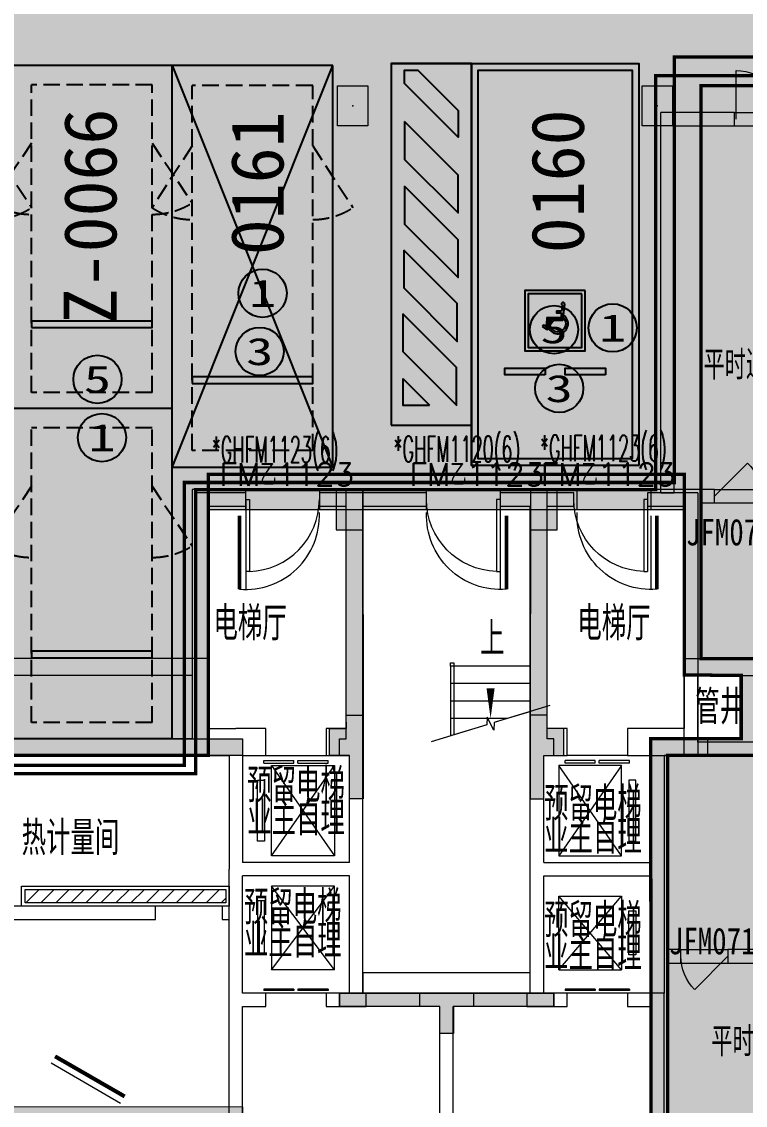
# Model space of a CAD drawing. Extents: x -264757 to 86229, y 4049843 to 4347093.
# Drawn here: x -42804 to -31994, y 4189133 to 4205315 of the extents above; entities that cross this region are included whole.
import ezdxf
from ezdxf.enums import TextEntityAlignment as Align

# ---------------------------------------------------------------- set-up
doc = ezdxf.new("R2010")
doc.units = 0
doc.header["$LTSCALE"] = 1000
doc.header["$MEASUREMENT"] = 0
doc.linetypes.add('AX-01DK-PB01$1$A-001-车位参照B1$0$A-001-车位参照B1$0$A-001-车位参照B1$0$A-H4-001-基本图形$0$A-001-车位B1$0$DASH', pattern=[0.35, 0.25, -0.1])
doc.linetypes.add('DASH', pattern=[0.35, 0.25, -0.1])
for name, color, linetype in [('AX-01DK-PB01$0$A-2-Text', 8, 'Continuous'), ('AX-01DK-PB01$0$AX-03CK-02-PB01$0$AX-03CK-02-PB01$0$PUB_HATCH', 8, 'Continuous'), ('AX-01DK-PB01$0$AX-03CK-02-PB01$0$AX-03CK-02-PB01$0$人防$0$人防$0$A-WIND-IDEN', 8, 'Continuous'), ('AX-01DK-PB01$0$AX-03CK-02-PB01$0$AX-03CK-02-PB01$0$人防$0$人防$0$DOOR_FIRE_TEXT', 8, 'Continuous'), ('不利因素3-紧邻房间出入口', 7, 'Continuous'), ('不利因素5-单面靠墙', 7, 'Continuous'), ('不利因素9-坡道上停车', 7, 'Continuous'), ('大车位', 7, 'Continuous'), ('子母车位', 7, 'Continuous')]:
    doc.layers.add(name, color=color, linetype=linetype)
for name, color, linetype, plot in [('AX-01DK-PB01$0$AX-001DK-01-PB01-02$0$A-3-WinF(Text)', 8, 'Continuous', False), ('AX-01DK-PB01$0$AX-03CK-02-PB01$0$AX-03CK-02-PB01$0$WINDOW_TEXT', 8, 'Continuous', False), ('WINDOW_TEXT', 8, 'Continuous', False)]:
    doc.layers.add(name, color=color, linetype=linetype, plot=plot)
doc.layers.add('无关图层', color=8, linetype='Continuous', lineweight=0)
doc.layers.add('车位归属楼栋范围线', color=7, linetype='Continuous', true_color=0x19e6c7)
doc.styles.add('-宋体', font='', dxfattribs={"width": 0.8})
doc.styles.add('AX-01DK-PB01$0$_TCH_DIM', font='SIMPLEX', dxfattribs={"bigfont": 'GBCBIG'})
doc.styles.add('AX-01DK-PB01$0$AX-001DK-01-PB01-02$0$_TCH_WINDOW', font='SIMPLEX', dxfattribs={"bigfont": 'GBCBIG'})
doc.styles.add('AX-01DK-PB01$0$AX-03CK-02-PB01$0$AX-03CK-02-PB01$0$_TCH_DIM', font='SIMPLEX', dxfattribs={"bigfont": 'GBCBIG'})
doc.styles.add('AX-01DK-PB01$0$AX-03CK-02-PB01$0$AX-03CK-02-PB01$0$_TCH_DIM_T3', font='SIMPLEX', dxfattribs={"width": 0.705882, "bigfont": 'GBCBIG'})
doc.styles.add('AX-01DK-PB01$0$AX-03CK-02-PB01$0$AX-03CK-02-PB01$0$人防$0$人防$0$_TCH_DIM', font='$ GAD E', dxfattribs={"width": 0.7, "bigfont": '$ GAD C'})
doc.styles.add('AX-01DK-PB01$0$Standard', font='gbenor.shx', dxfattribs={"bigfont": 'gbcbig.shx'})
doc.styles.add('AX-01DK-PB01$1$AX-001DK-01-PB01-02$0$Standard', font='gbenor.shx', dxfattribs={"bigfont": 'gbcbig.shx'})
doc.styles.add('AX-ACK-BIANH1$0$黑体', font='simhei.ttf')
doc.styles.add('AX-ACK-P01-WALL$0$黑体', font='simhei.ttf')
doc.styles.add('SX-ACK-PB01-WNC-ALL$0$黑体', font='simhei.ttf')
doc.styles.get('-宋体').set_extended_font_data('SimSun')

# ---------------------------------------------------------------- blocks, each defined once
blk = doc.blocks.new('A$C1449ca83')
at = {"layer": '无关图层'}
h = blk.add_hatch(color=256, dxfattribs=at)
h.dxf.hatch_style = 1
h.paths.add_polyline_path([(0, 0), (0, -6000), (-2500, -6000), (-2500, 0)])
blk = doc.blocks.new('无障碍车位')
at = {"layer": '大车位'}
for p, q in [((-3700, 6000), (-2500, 6000)), ((-2500, 6000), (-2500, 0))]:
    blk.add_line(p, q, dxfattribs=at)
for points in [[(-3700, 600), (-2500, 600), (-2500, 6000), (-3700, 6000)], [(0, 0), (-2500, 0), (-2500, 6000), (0, 6000)], [(-100, 100), (-2400, 100), (-2400, 5900), (-100, 5900)], [(-803, 2610), (-1703, 2610), (-1703, 1710), (-803, 1710)], [(-853, 2560), (-1653, 2560), (-1653, 1760), (-853, 1760)], [(-1400, 1350), (-2000, 1350), (-2000, 1450), (-1400, 1450)], [(-500, 1350), (-1100, 1350), (-1100, 1450), (-500, 1450)]]:
    blk.add_lwpolyline(points, close=True, dxfattribs=at)
for points in [[(-3500, 5700), (-3500, 5900), (-3300, 5900), (-2700, 5300), (-2700, 4900), (-3500, 5700)], [(-3300, 5900), (-2700, 5300), (-2700, 4900)], [(-3500, 5700), (-2700, 4900)], [(-3500, 5134), (-3500, 4569), (-2700, 3769), (-2700, 4334), (-3500, 5134)], [(-3500, 4169), (-3500, 3603), (-2700, 2803), (-2700, 3369), (-3500, 4169)], [(-3513, 3216), (-3513, 2650), (-2713, 1850), (-2713, 2416), (-3513, 3216)], [(-1110, 2409), (-1142, 2165), (-1276, 2165), (-1376, 2028), (-1438, 2073)], [(-1158, 2276), (-1168, 2195), (-1292, 2195), (-1382, 2070), (-1421, 2097)], [(-1154, 2304), (-1229, 2304), (-1229, 2276), (-1158, 2276)], [(-1143, 2389), (-1154, 2304)], [(-3526, 2263), (-3526, 1698), (-2726, 898), (-2726, 1463), (-3526, 2263)], [(-1421, 2097), (-1438, 2073)], [(-3526, 1298), (-3526, 898), (-3126, 898)], [(-3526, 1298), (-3126, 898)]]:
    blk.add_lwpolyline(points, dxfattribs=at)
for centre, radius, start, end in [((-1133, 2409), 22.7, 345.2215, 243.3272), ((-1210, 2116), 152, 201.3756, 58.9548), ((-1210, 2116), 122, 191.8042, 52.6275)]:
    blk.add_arc(centre, radius, start, end, dxfattribs=at)
blk.add_blockref('A$C1449ca83', (0, 6000), dxfattribs=at)
blk = doc.blocks.new('A$C741380cb')
at = {"layer": '子母车位', "true_color": 0x0617f9}
h = blk.add_hatch(color=5, dxfattribs=at)
h.dxf.hatch_style = 1
h.paths.add_polyline_path([(2400, 0), (2400, -10400), (0, -10400), (0, 0)])
blk = doc.blocks.new('子母车位1')
at = {"layer": '子母车位', "color": 8, "linetype": 'AX-01DK-PB01$1$A-001-车位参照B1$0$A-001-车位参照B1$0$A-001-车位参照B1$0$A-H4-001-基本图形$0$A-001-车位B1$0$DASH'}
for p, q in [((330318, -478521), (332118, -478521)), ((330318, -478521), (330318, -483071, 0)), ((332118, -478521), (332118, -483071, 0)), ((330318, -483071, 0), (332118, -483071, 0)), ((330318, -483621, 0), (332118, -483621, 0)), ((330318, -483621, 0), (330318, -488371)), ((332118, -483621, 0), (332118, -488371)), ((330318, -488371), (332118, -488371))]:
    blk.add_line(p, q, dxfattribs=at)
at = {"layer": '子母车位', "color": 83}
for p, q in [((330018, -483371, 0), (330018, -488671)), ((330018, -483371, 0), (332418, -483371, 0)), ((332418, -483371, 0), (332418, -488671)), ((330018, -488671), (332418, -488671))]:
    blk.add_line(p, q, dxfattribs=at)
blk.add_lwpolyline([(332418, -478271), (330018, -478271), (330018, -483371), (332418, -483371)], close=True, dxfattribs=at)
at = {"layer": '子母车位'}
blk.add_lwpolyline([(332118, -479521), (330318, -479521), (330318, -479621), (332118, -479621)], close=True, dxfattribs=at)
at = {"layer": '子母车位', "linetype": 'AX-01DK-PB01$1$A-001-车位参照B1$0$A-001-车位参照B1$0$A-001-车位参照B1$0$A-H4-001-基本图形$0$A-001-车位B1$0$DASH'}
for points in [[(330318, -482171), (329718, -481249)], [(332118, -482171), (332718, -481249)]]:
    blk.add_lwpolyline(points, dxfattribs=at)
at = {"layer": '子母车位', "elevation": 0}
blk.add_lwpolyline([(332118, -484621), (330318, -484621), (330318, -484721), (332118, -484721)], close=True, dxfattribs=at)
at = {"layer": '子母车位', "linetype": 'AX-01DK-PB01$1$A-001-车位参照B1$0$A-001-车位参照B1$0$A-001-车位参照B1$0$A-H4-001-基本图形$0$A-001-车位B1$0$DASH', "elevation": 0}
for points in [[(330318, -487471), (329718, -486549)], [(332118, -487471), (332718, -486549)]]:
    blk.add_lwpolyline(points, dxfattribs=at)
at = {"layer": '子母车位', "linetype": 'AX-01DK-PB01$1$A-001-车位参照B1$0$A-001-车位参照B1$0$A-001-车位参照B1$0$A-H4-001-基本图形$0$A-001-车位B1$0$DASH'}
for centre, start, end in [((330318, -482171, 0), 89.9997, 123.0554), ((332118, -482171, 0), 56.9439, 89.9997), ((330318, -487471), 89.9997, 123.0554), ((332118, -487471), 56.9439, 89.9997)]:
    blk.add_arc(centre, 1100, start, end, dxfattribs=at)
at = {"layer": '子母车位', "rotation": 179.9996583709065}
blk.add_blockref('A$C741380cb', (332418, -488671), dxfattribs=at)
blk = doc.blocks.new('子母车位2')
at = {"layer": '子母车位', "xscale": 1.000000693082614, "yscale": 0.9664691433954647, "rotation": 180.0003416290934}
blk.add_blockref('子母车位1', (332421, -475033, 0), dxfattribs=at)
blk = doc.blocks.new('大车位1')
at = {"layer": '大车位', "true_color": 0xe806f9}
h = blk.add_hatch(color=6, dxfattribs=at)
h.dxf.hatch_style = 1
h.paths.add_polyline_path([(2400, 6000), (2400, 0), (0, 0), (0, 6000)])
at = {"layer": '大车位', "color": 83}
for p, q in [((0, 0), (0, 6000, 0)), ((2400, 6000, 0), (0, 6000, 0)), ((2400, 0), (2400, 6000, 0)), ((2400, 0), (0, 0))]:
    blk.add_line(p, q, dxfattribs=at)
at = {"layer": '大车位', "color": 8, "linetype": 'AX-01DK-PB01$1$A-001-车位参照B1$0$A-001-车位参照B1$0$A-001-车位参照B1$0$A-H4-001-基本图形$0$A-001-车位B1$0$DASH'}
for p, q in [((2100, 5700, 0), (300, 5700, 0)), ((300, 250), (300, 5700, 0)), ((2100, 250), (2100, 5700, 0)), ((2100, 250), (300, 250))]:
    blk.add_line(p, q, dxfattribs=at)
at = {"layer": '大车位', "color": 83, "elevation": 0}
blk.add_lwpolyline([(0, 6000), (2400, 0)], dxfattribs=at)
at = {"layer": '大车位', "color": 83}
blk.add_lwpolyline([(0, 0), (2400, 6000)], dxfattribs=at)
at = {"layer": '大车位', "linetype": 'AX-01DK-PB01$1$A-001-车位参照B1$0$A-001-车位参照B1$0$A-001-车位参照B1$0$A-H4-001-基本图形$0$A-001-车位B1$0$DASH'}
for points in [[(300, 4800), (-300, 3878)], [(2100, 4800), (2700, 3878)]]:
    blk.add_lwpolyline(points, dxfattribs=at)
at = {"layer": '大车位'}
blk.add_lwpolyline([(300, 1250), (2100, 1250), (2100, 1350), (300, 1350)], close=True, dxfattribs=at)
at = {"layer": '大车位', "linetype": 'AX-01DK-PB01$1$A-001-车位参照B1$0$A-001-车位参照B1$0$A-001-车位参照B1$0$A-H4-001-基本图形$0$A-001-车位B1$0$DASH'}
for centre, start, end in [((300, 4800, 0), 236.9443, 270), ((2100, 4800, 0), 270, 303.0557)]:
    blk.add_arc(centre, 1100, start, end, dxfattribs=at)
blk = doc.blocks.new('SX-ACK-PB01-WNC-ALL$0$20200722.21182536')
at = {"layer": '不利因素3-紧邻房间出入口', "true_color": 0xe4d218}
h = blk.add_hatch(color=52, dxfattribs=at)
h.dxf.hatch_style = 1
edge = h.paths.add_edge_path()
edge.add_arc((360, 360), 360, 0, 360)
at = {"layer": '不利因素3-紧邻房间出入口'}
blk.add_circle((360, 360), 360, dxfattribs=at)
at = {"layer": '不利因素3-紧邻房间出入口', "style": 'SX-ACK-PB01-WNC-ALL$0$黑体', "width": 1.390625}
blk.add_text('3', height=407, dxfattribs=at).set_placement((156, 156), (564, 156), align=Align.FIT)
blk = doc.blocks.new('SX-ACK-PB01-WNC-ALL$0$20200722.21183209')
at = {"layer": '不利因素5-单面靠墙', "true_color": 0x6d711d}
h = blk.add_hatch(color=66, dxfattribs=at)
h.dxf.hatch_style = 1
edge = h.paths.add_edge_path()
edge.add_arc((360, 360), 360, 0, 360)
at = {"layer": '不利因素5-单面靠墙'}
blk.add_circle((360, 360), 360, dxfattribs=at)
at = {"layer": '不利因素5-单面靠墙', "style": 'SX-ACK-PB01-WNC-ALL$0$黑体', "width": 1.390625}
blk.add_text('5', height=407, dxfattribs=at).set_placement((156, 156), (564, 156), align=Align.FIT)
blk = doc.blocks.new('AX-01DK-PB01-RFTC')
at = {"layer": '无关图层'}
h = blk.add_hatch(color=251, dxfattribs=at)
h.dxf.hatch_style = 1
h.paths.add_polyline_path([(19773, -61220), (19773, -62171), (18423, -62170), (18423, -70471), (12324, -70471), (12323, -62170), (7773, -62170), (7777, -120370), (8177, -120370), (8177, -120315), (14323, -119683), (14322, -126122), (25972, -126122), (25972, -124922), (26822, -124926), (26822, -122452), (33923, -122452), (33923, -124922), (34773, -124922), (34773, -126122), (41373, -126125), (41373, -124372), (41823, -124372), (41823, -122152), (41447, -122152), (41447, -120270), (48923, -120270), (48923, -123125), (49323, -123125), (49323, -124675), (51824, -124674), (51824, -124055), (54717, -124055), (54717, -125871), (56816, -125871), (56816, -116250), (55967, -116250), (55967, -111420), (63072, -111420), (63072, -103570), (62080, -103570), (62073, -94584), (64569, -94584), (64573, -65385), (66999, -65385), (67002, -52470), (67402, -52470), (67397, -31965), (65807, -31965), (65807, -26418), (68456, -26418), (68457, -17070), (67422, -17070), (67422, -13843), (60301, -13843), (60302, -3770), (55750, -3770), (55750, -12070), (49652, -12070), (49649, -9275), (45355, -9275), (45349, -3821), (40751, -3820), (40750, -12070), (34663, -12070), (34649, -3820), (25757, -3820), (25757, -12071), (19650, -12071), (19650, -3820), (10752, -3820), (10751, -12072), (4662, -12071), (4661, -3769), (4150, -3770), (100, -3769), (100, -23171), (-701, -23171), (-701, -29550), (100, -29550), (11250, -29550), (11250, -32020), (12100, -32020), (12100, -32970), (10750, -32970), (10754, -41272), (4647, -41271), (4650, -32970), (1953, -32970), (1953, -34670), (100, -34670), (100, -57801), (9743, -57801), (9743, -57272), (13567, -57272), (13567, -56751), (15417, -56751), (15416, -58750), (18923, -58750), (18923, -61220)])
h.paths.add_polyline_path([(41812, -58753), (48919, -58753), (48919, -61220), (49773, -61220), (49773, -62170), (48419, -62173), (48426, -70475), (42319, -70475), (42324, -67872), (39323, -67876), (39323, -62423), (41812, -62423)], flags=16)
h.paths.add_polyline_path([(33923, -58751), (33923, -61220), (34773, -61220), (34773, -62170), (33423, -62171), (33430, -70475), (27323, -70475), (27323, -62171), (26373, -62170), (26373, -60670), (26815, -60670), (26823, -58751), (31623, -58751), (31623, -58751)], flags=16)
h.paths.add_polyline_path([(40754, -41272), (34647, -41271), (34650, -32970), (33700, -32970), (33700, -31470), (34142, -31470), (34150, -29551), (38951, -29551), (38950, -29550), (41250, -29550), (41250, -32020), (42100, -32020), (42100, -32970), (40750, -32970)], flags=16)
h.paths.add_polyline_path([(49647, -41270), (49655, -38470), (45349, -38475), (45349, -33220), (49142, -33220), (49142, -29550), (56249, -29550), (56250, -32020), (57100, -32020), (57100, -32970), (55749, -32970), (55754, -41271)], flags=16)
h.paths.add_polyline_path([(25764, -41272), (19657, -41271), (19657, -32970), (19150, -32970), (19150, -29550), (26257, -29550), (26250, -32020), (27100, -32020), (27100, -32970), (25757, -32970)], flags=16)
h.paths.add_polyline_path([(41812, -87950), (48919, -87950), (48919, -90420), (49773, -90420), (49773, -91370), (48419, -91370), (48428, -99684), (41519, -99659), (41519, -97070), (39326, -97074), (39319, -91620), (41822, -91620)], flags=16)
h.paths.add_polyline_path([(33925, -87950), (33923, -90420), (34773, -90420), (34773, -91370), (33425, -91370), (33428, -99683), (26519, -99658), (26523, -95371), (27330, -95371), (27324, -91371), (26373, -91370), (26373, -89870), (26823, -89870), (26823, -87951), (31623, -87951), (31623, -87951)], flags=16)
h.paths.add_polyline_path([(18923, -87950), (18922, -90419), (19772, -90419), (19772, -91369), (18420, -91369), (18427, -99677), (11523, -99666), (11523, -95370), (12323, -95370), (12323, -91370), (10974, -91370), (10974, -90420), (11823, -90420), (11823, -87950)], flags=16)
h.paths.add_polyline_path([(62209, -60116), (64273, -60116), (64273, -55267), (62209, -55267)], flags=16)
h.paths.add_polyline_path([(59799, -89432), (61752, -89432), (61752, -84521), (59799, -84521)], flags=16)
blk.add_lwpolyline([(49142, -29550), (56249, -29550), (56250, -32020), (57100, -32020), (57100, -32970), (55749, -32970), (55754, -41271), (49647, -41270), (49655, -38470), (45349, -38475), (45349, -33220), (49142, -33220)], close=True, dxfattribs=at)
blk = doc.blocks.new('SX-CK-PB001-WNC$1$20211103.13313578')
at = {"layer": '无关图层'}
h = blk.add_hatch(color=256, dxfattribs=at)
h.dxf.hatch_style = 1
h.paths.add_polyline_path([(0, 600), (450, 600), (450, 0), (0, 0)])
blk.add_lwpolyline([(0, 600), (450, 600), (450, 0), (0, 0)], close=True, dxfattribs=at)
blk.add_point((225, 300), dxfattribs=at)
blk = doc.blocks.new('fasdfasdfasdfasdfasdf')
at = {"layer": '不利因素9-坡道上停车', "true_color": 0xe0aa15}
h = blk.add_hatch(color=42, dxfattribs=at)
h.dxf.hatch_style = 1
edge = h.paths.add_edge_path()
edge.add_arc((-119587, 4058555), 720, 0, 360)
at = {"layer": '不利因素9-坡道上停车'}
blk.add_circle((-119587, 4058555), 720, dxfattribs=at)
at = {"layer": '不利因素9-坡道上停车', "style": 'AX-ACK-P01-WALL$0$黑体', "width": 1.390625}
blk.add_text('1', height=815, dxfattribs=at).set_placement((-119994, 4058148), (-119180, 4058148), align=Align.FIT)
blk = doc.blocks.new('AX-01DK-PB01$0$AX-001DK-01-PP01$0$AX-001DK-01-PP01$0$$DORLIB2D$00000127')
at = {"layer": '无关图层'}
for points in [[(-0.533, 0.795), (-0.533, 0.69)], [(-0.033, 0.795), (-0.533, 0.795)], [(-0.033, 0.795), (-0.033, 0.69)], [(0.533, 0.795), (0.033, 0.795)], [(0.033, 0.795), (0.033, 0.69)], [(0.533, 0.795), (0.533, 0.69)], [(-0.033, 0.69), (-0.533, 0.69)], [(0.533, 0.69), (0.033, 0.69)], [(0.5, 0.5), (-0.5, 0.5)]]:
    blk.add_lwpolyline(points, dxfattribs=at)
blk = doc.blocks.new('AX-01DK-PB01$0$$DorLib2D$00000001')
at = {"layer": '无关图层'}
for p, q in [((0.45, 0.975), (0.5, 0.975)), ((0.45, 0), (0.45, 0.975)), ((0.5, 0), (0.5, 0.975)), ((0.5, 0), (0.45, 0))]:
    blk.add_line(p, q, dxfattribs=at)
at = {"layer": '无关图层', "lineweight": 13}
blk.add_arc((0.475, 0), 0.975, 91.4693, 180, dxfattribs=at)
blk = doc.blocks.new('AX-01DK-PB01$0$AX-03CK-02-PB01$0$AX-03CK-02-PB01$0$人防$0$人防$0$$DorLib2D$00000004')
at = {"layer": '无关图层'}
for p, q in [((-0.485, 0), (-0.485, 0.485)), ((0.485, 0), (0.485, 0.485))]:
    blk.add_line(p, q, dxfattribs=at)
at = {"layer": '无关图层', "lineweight": 13}
for centre, start, end in [((-0.485, 0), 0, 90), ((0.485, 0), 90, 180)]:
    blk.add_arc(centre, 0.485, start, end, dxfattribs=at)
blk = doc.blocks.new('AX-01DK-PB01$0$AX-03CK-02-PB01$0$AX-03CK-02-PB01$0$人防$0$人防$0$$DorLib2D$00000191')
at = {"layer": '无关图层'}
blk.add_line((-0.5, 0.15), (0.366, 0.65), dxfattribs=at)
at = {"layer": '无关图层', "const_width": 0.05}
blk.add_lwpolyline([(-0.55, 0.237), (0.316, 0.737)], dxfattribs=at)
blk = doc.blocks.new('AX-01DK-PB01$0$AX-03CK-02-PB01$0$AX-03CK-02-PB01$0$$U_DORLIB2D$00000009')
at = {"layer": '无关图层'}
blk.add_line((0.5, 0.219), (0.5, 1.213), dxfattribs=at)
at = {"layer": '无关图层', "const_width": 0.05}
blk.add_lwpolyline([(0.583, 0.219), (0.583, 1.219)], dxfattribs=at)
at = {"layer": '无关图层'}
blk.add_arc((0.5, 0.219), 1.001, 85.224, 182.3859, dxfattribs=at)
blk = doc.blocks.new('$DorLib2D$00000114')
at = {"layer": '无关图层'}
blk.add_line((0.5, 0), (-0.207, 0.707), dxfattribs=at)
blk.add_arc((0.5, 0), 1, 135, 180, dxfattribs=at)

msp = doc.modelspace()

# ---------------------------------------------------------------- hatches: boundary and pattern name
at = {"layer": 'AX-01DK-PB01$0$AX-03CK-02-PB01$0$AX-03CK-02-PB01$0$PUB_HATCH'}
for points in [[(-40007.5, 4198028), (-40257.5, 4198328), (-40257.5, 4194608), (-40007.5, 4194358)], [(-40007.5, 4198028), (-39457.8, 4198028), (-39457.8, 4198328), (-40257.5, 4198328)], [(-38357.8, 4198028), (-36755.4, 4198028), (-36755.4, 4198328), (-38357.8, 4198328)], [(-35655.4, 4198028), (-34506.8, 4198028), (-34506.8, 4198328), (-35655.4, 4198328)], [(-32656.4, 4198328), (-33406.8, 4198328), (-33406.8, 4198028), (-32906.4, 4198028)], [(-32656.4, 4198328), (-32906.4, 4198028), (-32906.4, 4195558), (-32656.4, 4195808)], [(-32656.4, 4195808), (-32906.4, 4195558), (-32056.4, 4195558), (-31806.4, 4195808)], [(-31806.4, 4195808), (-32056.4, 4195558), (-32056.4, 4194608), (-31931.4, 4194524.7), (-31806.4, 4194608.1)], [(-44107.8, 4194608), (-44107.8, 4194358), (-40007.5, 4194358), (-40257.5, 4194608)], [(-33156.4, 4194358), (-33406.4, 4194608), (-33406.4, 4186558.3), (-33156.4, 4186308.4)], [(-33406.4, 4194608), (-33156.4, 4194358), (-32781.4, 4194358), (-32781.4, 4194358), (-32781.4, 4194608)], [(-32781.4, 4194358), (-32781.4, 4194358), (-31931.4, 4194358.1), (-31931.4, 4194524.7), (-32056.4, 4194608), (-32781.4, 4194608)]]:
    msp.add_hatch(color=256, dxfattribs=at).paths.add_polyline_path(points)
at = {"layer": '无关图层'}
for points in [[(-37706.4, 4198327.8), (-38105.4, 4198327.8), (-38105.4, 4197727.8), (-37706.4, 4197727.8)], [(-34806.8, 4198327.2), (-35205.7, 4198327.2), (-35205.7, 4197727.2), (-34806.8, 4197727.2)], [(-38204.4, 4194758.3), (-37954.4, 4194758.3), (-37955.3, 4194958.3), (-37704.4, 4194958.3), (-37704.4, 4193708), (-37905.1, 4193708), (-37905.1, 4194357.8), (-38204.4, 4194358.3)], [(-34706.1, 4194758.3), (-34956.1, 4194758.3), (-34955.2, 4194958.3), (-35206.1, 4194958.3), (-35206.1, 4193708), (-35005.3, 4193708), (-35005.3, 4194357.8), (-34706.1, 4194358.3)], [(-40356.6, 4194608), (-39506.6, 4194608), (-39506.6, 4194358.8), (-40356.6, 4194358.8)], [(-32556.2, 4194608), (-33406.2, 4194608), (-33406.2, 4194358.8), (-32556.2, 4194358.8)], [(-37655.9, 4190807.4), (-38056, 4190808), (-38056, 4190606.9), (-37655.9, 4190606.4)], [(-36055.7, 4190808), (-36055.7, 4190608), (-36355.8, 4190608), (-36356, 4190208), (-36557.1, 4190208), (-36556.4, 4190608), (-36856.8, 4190608), (-36856.8, 4190808)], [(-34856, 4190807.4), (-35256.2, 4190808), (-35256.2, 4190606.9), (-34856, 4190606.4)]]:
    msp.add_hatch(color=256, dxfattribs=at).paths.add_polyline_path(points)
h = msp.add_hatch(color=256, dxfattribs=at)
h.dxf.hatch_style = 1
h.paths.add_polyline_path([(-38055.5, 4194357.8), (-38055.5, 4194607.8), (-37956.4, 4194607.8), (-37956.4, 4198327.8), (-37706.4, 4198327.8), (-37705.5, 4194607.8), (-37705.5, 4193707.8), (-37905.5, 4193707.8), (-37905.5, 4194357.8)])
h = msp.add_hatch(color=256, dxfattribs=at)
h.dxf.hatch_style = 1
h.paths.add_polyline_path([(-34856.6, 4194357.8), (-34856.6, 4194607.8), (-34955.7, 4194607.8), (-34955.7, 4198327.8), (-35205.7, 4198327.8), (-35206.6, 4194607.8), (-35206.6, 4193707.8), (-35006.6, 4193707.8), (-35006.6, 4194357.8)])
h = msp.add_hatch(dxfattribs=at)
h.set_pattern_fill('ANSI31', color=256, scale=100, angle=360)
h.set_pattern_definition([(45, (4760.8, 117499.19), (-112.2532015, 112.2532015), [])])
h.paths.add_polyline_path([(-42754.3, 4192357.9), (-39756.7, 4192357.2), (-39756.7, 4192157.3), (-42754.3, 4192158)])
h = msp.add_hatch(color=256, dxfattribs=at)
h.dxf.hatch_style = 1
h.paths.add_polyline_path([(-38056, 4190808), (-34856, 4190808), (-34856, 4190608), (-36356, 4190608), (-36356, 4190208), (-36556, 4190208), (-36556, 4190608), (-38056, 4190608)])

# ---------------------------------------------------------------- linework, layer by layer
for p, q in [((-32156.1, 4203958), (-33256.5, 4203958)), ((-33256.5, 4198277.6), (-33256.5, 4203958)), ((-32156.1, 4203758), (-32156.1, 4203958)), ((-32156.1, 4203958), (-30656.1, 4203958)), ((-33056.5, 4203758), (-32156.1, 4203758)), ((-33056.5, 4198277.6), (-33056.5, 4203758)), ((-32156.1, 4203758), (-30656.1, 4203758)), ((-40257.5, 4198328), (-40257.5, 4194608)), ((-39457.8, 4198328), (-40257.5, 4198328)), ((-39457.8, 4198028), (-39457.8, 4198328)), ((-36755.4, 4198328), (-38357.8, 4198328)), ((-38357.8, 4198328), (-38357.8, 4198028)), ((-36755.4, 4198328), (-35655.4, 4198328)), ((-36755.4, 4198028), (-36755.4, 4198328)), ((-34506.8, 4198328), (-35655.4, 4198328)), ((-35655.4, 4198328), (-35655.4, 4198028)), ((-34506.8, 4198028), (-34506.8, 4198328)), ((-32656.4, 4198328), (-33406.8, 4198328)), ((-33406.8, 4198328), (-33406.8, 4198028)), ((-32656.4, 4198328), (-32656.4, 4195808)), ((-32456.1, 4198328), (-32656.4, 4198328)), ((-32656.4, 4198328), (-32656.4, 4198128)), ((-32456.1, 4198128), (-32456.1, 4198328)), ((-32456.1, 4198328, 0), (-31756.1, 4198328, 0)), ((-40206.8, 4198278), (-40206.8, 4194358)), ((-39457.8, 4198278), (-40206.8, 4198278)), ((-39457.8, 4198078), (-39457.8, 4198278)), ((-37806.8, 4198278), (-38357.8, 4198278)), ((-38357.8, 4198278), (-38357.8, 4198078)), ((-36757.5, 4198278), (-37806.8, 4198278)), ((-36757.5, 4198078), (-36757.5, 4198278)), ((-35106.8, 4198278), (-35657.5, 4198278)), ((-35657.5, 4198278), (-35657.5, 4198078)), ((-34557, 4198278), (-35106.8, 4198278)), ((-34557, 4198078), (-34557, 4198278)), ((-32706.4, 4198278), (-33457, 4198278)), ((-33457, 4198278), (-33457, 4198078)), ((-33256.5, 4198277.6), (-33056.5, 4198277.6)), ((-32706.4, 4198278), (-32706.4, 4194358)), ((-40007.5, 4198028), (-40007.5, 4194358)), ((-40007.5, 4198028), (-39457.8, 4198028)), ((-40006.8, 4198078), (-40006.8, 4194758)), ((-40006.8, 4198078), (-39457.8, 4198078)), ((-39457.8, 4198028), (-38357.8, 4198028)), ((-38357.8, 4198078), (-37956.8, 4198078)), ((-38357.8, 4198028), (-36755.4, 4198028)), ((-37956.8, 4194758), (-37956.8, 4198078)), ((-37706.8, 4198078), (-36757.5, 4198078)), ((-37706.8, 4194458), (-37706.8, 4198078)), ((-35657.5, 4198078), (-35206.8, 4198078)), ((-35655.4, 4198028), (-34506.8, 4198028)), ((-35206.8, 4194458), (-35206.8, 4198078)), ((-34956.8, 4198078), (-34557, 4198078)), ((-34956.8, 4194758), (-34956.8, 4198078)), ((-34506.8, 4198028), (-33406.8, 4198028)), ((-33457, 4198078), (-32906.4, 4198078)), ((-33406.8, 4198028), (-32906.4, 4198028)), ((-32906.4, 4198078), (-32906.4, 4194758)), ((-32906.4, 4198028), (-32906.4, 4195558)), ((-32656.4, 4198128), (-32456.1, 4198128)), ((-32456.1, 4198128, 0), (-31756.1, 4198128, 0)), ((-32656.4, 4195808), (-31806.4, 4195808)), ((-36399.9, 4195689.8), (-36399.9, 4194650.1)), ((-36399.9, 4195689.8), (-36399.9, 4194650.1)), ((-35199.9, 4195689.8), (-36399.9, 4195689.8)), ((-35199.9, 4195429.8), (-36399.9, 4195429.8)), ((-32906.4, 4195558), (-32056.4, 4195558)), ((-32056.4, 4195558), (-32056.4, 4194608)), ((-35199.9, 4195169.8), (-36399.9, 4195169.8)), ((-35199.9, 4195014.1), (-35715.7, 4194857.6)), ((-35543.6, 4194909.8), (-36399.9, 4194909.8)), ((-35868.5, 4194811.3), (-36399.9, 4194650.1)), ((-44107.8, 4194608), (-40257.5, 4194608)), ((-40006.8, 4194758), (-39606.8, 4194758)), ((-39156.8, 4194758), (-39606.8, 4194758)), ((-39156.8, 4194358), (-39156.8, 4194758)), ((-37956.8, 4194758), (-38256.8, 4194758)), ((-38256.8, 4194758), (-38256.8, 4194358)), ((-34656.8, 4194758), (-34956.8, 4194758)), ((-34656.8, 4194358), (-34656.8, 4194758)), ((-33306.4, 4194758), (-33756.8, 4194758)), ((-33756.8, 4194758), (-33756.8, 4194358)), ((-33406.4, 4194608), (-33406.4, 4186558.3)), ((-33406.4, 4194608), (-32781.4, 4194608)), ((-32906.4, 4194758), (-33306.4, 4194758)), ((-32781.4, 4194608), (-32056.4, 4194608)), ((-37706.8, 4192658), (-37706.8, 4194458)), ((-35206.8, 4192658), (-35206.8, 4194458)), ((-44107.8, 4194358), (-40007.5, 4194358)), ((-40206.8, 4194358), (-39706.8, 4194358)), ((-39706.8, 4194358), (-39706.8, 4192658)), ((-39506.8, 4194358), (-39506.8, 4192758)), ((-39506.8, 4194358), (-39156.8, 4194358)), ((-38256.8, 4194358), (-37906.8, 4194358)), ((-37906.8, 4192758), (-37906.8, 4194358)), ((-35006.8, 4192758), (-35006.8, 4194358)), ((-35006.8, 4194358), (-34656.8, 4194358)), ((-33756.8, 4194358), (-33406.4, 4194358)), ((-33406.4, 4194358), (-33406.4, 4192758)), ((-33206.4, 4194358), (-33206.4, 4192658)), ((-32706.4, 4194358), (-33206.4, 4194358)), ((-33156.4, 4194358), (-33156.4, 4186308.4)), ((-33156.4, 4194358), (-32781.4, 4194358)), ((-32781.4, 4194358), (-31931.4, 4194358.1)), ((-39706.8, 4190708), (-39706.8, 4192658)), ((-37906.8, 4192758), (-39506.8, 4192758)), ((-37706.8, 4190808), (-37706.8, 4192658)), ((-35206.8, 4190808), (-35206.8, 4192658)), ((-35006.8, 4192758), (-33406.4, 4192758)), ((-33206.4, 4192658), (-33206.4, 4190808)), ((-37906.8, 4192558), (-39506.8, 4192558)), ((-39506.8, 4190808), (-39506.8, 4192558)), ((-37906.8, 4190808), (-37906.8, 4192558)), ((-35006.8, 4192558), (-33406.4, 4192558)), ((-35006.8, 4190808), (-35006.8, 4192558)), ((-33406.4, 4192558), (-33406.4, 4190808)), ((-38131.8, 4192408), (-39071.8, 4192408)), ((-39071.8, 4192408), (-39071.8, 4191158)), ((-39071.8, 4191158), (-38131.8, 4192408)), ((-38131.8, 4191158), (-39071.8, 4192408)), ((-38131.8, 4191158), (-38131.8, 4192408)), ((-39176.8, 4192188), (-39281.8, 4192188)), ((-39281.8, 4192188), (-39281.8, 4191378)), ((-39176.8, 4191378), (-39176.8, 4192188)), ((-34781.8, 4191158), (-34781.8, 4192258)), ((-34781.8, 4192258), (-33841.8, 4192258)), ((-33841.8, 4191158), (-34781.8, 4192258)), ((-34781.8, 4191158), (-33841.8, 4192258)), ((-33841.8, 4192258), (-33841.8, 4191158)), ((-40806.8, 4192108), (-43856.6, 4192108)), ((-40806.8, 4191908), (-40806.8, 4192108)), ((-39706.4, 4192108), (-39806.8, 4192108)), ((-39806.8, 4192108), (-39806.8, 4191908)), ((-39706.4, 4191908), (-39706.4, 4192108)), ((-33736.8, 4191378), (-33736.8, 4192038)), ((-33736.8, 4192038), (-33631.8, 4192038)), ((-33631.8, 4192038), (-33631.8, 4191378)), ((-44056.6, 4191908), (-40806.8, 4191908)), ((-39806.8, 4191908), (-39706.4, 4191908)), ((-39176.8, 4191378), (-39281.8, 4191378)), ((-33631.8, 4191378), (-33736.8, 4191378)), ((-32956.3, 4191457.9), (-33156.6, 4191457.9)), ((-33156.6, 4191457.9), (-33156.6, 4191257.9)), ((-32956.3, 4191257.9), (-32956.3, 4191457.9)), ((-32956.3, 4191457.9, 0), (-32256.3, 4191457.9, 0)), ((-30155.7, 4191457.9), (-32256.3, 4191457.9)), ((-32256.3, 4191457.9), (-32256.3, 4191257.9)), ((-33156.6, 4191257.9), (-32956.3, 4191257.9)), ((-32956.3, 4191257.9, 0), (-32256.3, 4191257.9, 0)), ((-32256.3, 4191257.9), (-30255.7, 4191257.9)), ((-39156.8, 4190808), (-39506.8, 4190808)), ((-39156.8, 4190608), (-39156.8, 4190808)), ((-37906.8, 4190808), (-38256.8, 4190808)), ((-38256.8, 4190808), (-38256.8, 4190608)), ((-36456.4, 4190808), (-37706.8, 4190808)), ((-35206.8, 4190808), (-36456.4, 4190808)), ((-34656.8, 4190808), (-35006.8, 4190808)), ((-34656.8, 4190608), (-34656.8, 4190808)), ((-33206.6, 4190808), (-33756.8, 4190808)), ((-33756.8, 4190808), (-33756.8, 4190608)), ((-33206.4, 4190808), (-33406.4, 4190808)), ((-33206.6, 4186308), (-33206.6, 4190808)), ((-39706.8, 4186308), (-39706.8, 4190708)), ((-39506.8, 4186708), (-39506.8, 4190608)), ((-39506.8, 4190608), (-39156.8, 4190608)), ((-38256.8, 4190608), (-37806.8, 4190608)), ((-36556.4, 4190608), (-37806.8, 4190608)), ((-36556.4, 4186708), (-36556.4, 4190608)), ((-35106.8, 4190608), (-36356.4, 4190608)), ((-36356.4, 4186708), (-36356.4, 4190608)), ((-35106.8, 4190608), (-34656.8, 4190608)), ((-33756.8, 4190608), (-33406.6, 4190608)), ((-33406.6, 4186708), (-33406.6, 4190608))]:
    msp.add_line(p, q, dxfattribs=at)
for points in [[(-37706.4, 4198327.8), (-38105.4, 4198327.8), (-38105.4, 4197727.8), (-37706.4, 4197727.8)], [(-38055.5, 4194357.8), (-38055.5, 4194607.8), (-37956.4, 4194607.8), (-37956.4, 4198327.8), (-37706.4, 4198327.8), (-37705.5, 4194607.8), (-37705.5, 4193707.8), (-37905.5, 4193707.8), (-37905.5, 4194357.8)], [(-34856.6, 4194357.8), (-34856.6, 4194607.8), (-34955.7, 4194607.8), (-34955.7, 4198327.8), (-35205.7, 4198327.8), (-35206.6, 4194607.8), (-35206.6, 4193707.8), (-35006.6, 4193707.8), (-35006.6, 4194357.8)], [(-34806.8, 4198327.2), (-35205.7, 4198327.2), (-35205.7, 4197727.2), (-34806.8, 4197727.2)], [(-47907.1, 4194357.9), (-47907.1, 4195808), (-40007.5, 4195808), (-40007.5, 4194357.9)], [(-47657.1, 4194607.9), (-47657.1, 4195558), (-40257.5, 4195558), (-40257.5, 4194607.9)], [(-32706.4, 4194553.4), (-32706.4, 4195553.4), (-29106.8, 4195553.4), (-29106.8, 4194553.4)], [(-38204.4, 4194758.3), (-37954.4, 4194758.3), (-37955.3, 4194958.3), (-37704.4, 4194958.3), (-37704.4, 4193708), (-37905.1, 4193708), (-37905.1, 4194357.8), (-38204.4, 4194358.3)], [(-34706.1, 4194758.3), (-34956.1, 4194758.3), (-34955.2, 4194958.3), (-35206.1, 4194958.3), (-35206.1, 4193708), (-35005.3, 4193708), (-35005.3, 4194357.8), (-34706.1, 4194358.3)], [(-40356.6, 4194608), (-39506.6, 4194608), (-39506.6, 4194358.8), (-40356.6, 4194358.8)], [(-32556.2, 4194608), (-33406.2, 4194608), (-33406.2, 4194358.8), (-32556.2, 4194358.8)], [(-39071.8, 4194208), (-38131.8, 4194208), (-38131.8, 4192858), (-39071.8, 4192858)], [(-33841.8, 4194208), (-34781.8, 4194208), (-34781.8, 4192858), (-33841.8, 4192858)], [(-39281.8, 4193988), (-39176.8, 4193988), (-39176.8, 4193078), (-39281.8, 4193078)], [(-33631.8, 4193988), (-33736.8, 4193988), (-33736.8, 4193078), (-33631.8, 4193078)], [(-42804.3, 4192407.9), (-39706.7, 4192407.2), (-39706.7, 4192107.3), (-42804.3, 4192108)], [(-42754.3, 4192357.9), (-39756.7, 4192357.2), (-39756.7, 4192157.3), (-42754.3, 4192158)], [(-38056, 4190808), (-34856, 4190808), (-34856, 4190608), (-36356, 4190608), (-36356, 4190208), (-36556, 4190208), (-36556, 4190608), (-38056, 4190608)], [(-37655.9, 4190807.4), (-38056, 4190808), (-38056, 4190606.9), (-37655.9, 4190606.4)], [(-36055.7, 4190808), (-36055.7, 4190608), (-36355.8, 4190608), (-36356, 4190208), (-36557.1, 4190208), (-36556.4, 4190608), (-36856.8, 4190608), (-36856.8, 4190808)], [(-34856, 4190807.4), (-35256.2, 4190808), (-35256.2, 4190606.9), (-34856, 4190606.4)]]:
    msp.add_lwpolyline(points, close=True, dxfattribs=at)
for points in [[(-36399.9, 4195689.8), (-36399.9, 4195739.8), (-36349.9, 4195739.8), (-36349.9, 4194665.2)], [(-28856.8, 4194351.8), (-32906.4, 4194353.4), (-32906.4, 4195803.4), (-28856.8, 4195803.4), (-28856.8, 4194351.8)], [(-34912.9, 4195101.2), (-35746.1, 4194848.4), (-35752.2, 4194736.8), (-35848.6, 4194927), (-35853.8, 4194815.7), (-36687, 4194563)], [(-39071.8, 4192858), (-38131.8, 4194208)], [(-39071.8, 4194208), (-38131.8, 4192858)], [(-33841.8, 4192858), (-34781.8, 4194208)], [(-33841.8, 4194208), (-34781.8, 4192858)], [(-38131.8, 4191158), (-39071.8, 4191158)], [(-35206.8, 4190809), (-35206.8, 4191109), (-37706.8, 4191109), (-37706.8, 4190809), (-35206.8, 4190808), (-35206.8, 4191109)], [(-34781.8, 4191158), (-33841.8, 4191158)]]:
    msp.add_lwpolyline(points, dxfattribs=at)
msp.add_lwpolyline([(-35799.9, 4195689.8, 0, 0, 0), (-35799.9, 4194909.8, 0, 120, 0), (-35799.9, 4195359.8, 0, 0, 0)], format="xyseb", dxfattribs=at)
at = {"layer": '车位归属楼栋范围线', "linetype": 'DASH', "ltscale": 5, "const_width": 50}
msp.add_lwpolyline([(-88756.2, 4198328), (-43982.8, 4198328), (-43982.8, 4194208), (-40374.5, 4194208), (-40374.5, 4198433.4), (-33056.5, 4198433.4), (-33056.5, 4204787.6), (-29169.3, 4204787.6), (-29169.3, 4234026.6), (-25762.5, 4234026.6), (-25762.4, 4245014.4), (-69839.9, 4245014.4), (-69839.9, 4229878), (-88756.2, 4229878)], close=True, dxfattribs=at)
msp.add_lwpolyline([(-89059.6, 4221559.2), (-89059.6, 4170077), (-79712.9, 4170077), (-79712.9, 4170377.6), (-73439.8, 4170377.6), (-73439.8, 4169128), (-33779.6, 4169128.3), (-33779.6, 4175753.5), (-29378.4, 4175753.5), (-29378.4, 4186909.9), (-33152.6, 4186909.9), (-33152.6, 4194358), (-31806.4, 4194358), (-31806.4, 4195803.4), (-32656.4, 4195803.4), (-32656.4, 4204358), (-28828.7, 4204358), (-28828.7, 4215897.7)], dxfattribs=at)
at = {"layer": '车位归属楼栋范围线', "linetype": 'DASH', "ltscale": 5}
for points in [[(-54208.1, 4209564.5, 50, 50, 0), (-54208.1, 4198183, 50, 50, 0), (-43271.8, 4198183, 50, 50, 0), (-43271.8, 4194084.8, 50, 50, 0), (-40206.8, 4194084.8, 50, 50, 0), (-40206.8, 4198328, 50, 50, 0), (-33334.7, 4198328, 50, 50, 0), (-33334.7, 4204506.1, 50, 50, 0), (-20999.6, 4204506.1, 50, 50, 0), (-20999.6, 4210107.4, 50, 50, 0)], [(-54403.6, 4209762.5, 50, 50, 0), (-54403.6, 4198483.2, 50, 50, 0), (-43556.8, 4198483.2, 50, 50, 0), (-43556.8, 4194358, 50, 50, 0), (-40014.6, 4194357.9, 50, 50, 0), (-40014.6, 4198555.1, 50, 50, 0), (-32907.2, 4198555.1, 50, 50, 0), (-32907.2, 4195558.9, 50, 50, 0), (-32056.7, 4195553.4, 50, 50, 0), (-32056.7, 4194608.9, 50, 50, 0), (-33407.4, 4194608.9, 50, 50, 0), (-33402.5, 4186557.1, 50, 50, 0), (-43807.3, 4186550.8, 50, 50, 0), (-43807.3, 4191984.3, 50, 50, 0), (-47850.4, 4191984.3, 50, 50, 0), (-47850.4, 4186872.2, 50, 50, 0), (-52924.8, 4186872.2, 50, 50, 0), (-52924.8, 4180383.2, 50, 50, 0), (-57617, 4180383.2, 50, 50, 0), (-57617, 4169738.6, 50, 50, 0)]]:
    msp.add_lwpolyline(points, format="xyseb", dxfattribs=at)

# ---------------------------------------------------------------- block references
at = {"layer": '不利因素3-紧邻房间出入口'}
for p in [(-39609.1, 4200030.3), (-35134.5, 4199477.9)]:
    msp.add_blockref('SX-ACK-PB01-WNC-ALL$0$20200722.21182536', p, dxfattribs=at)
at = {"layer": '不利因素5-单面靠墙'}
for p in [(-35211.8, 4200355.8), (-42032.1, 4199614.2)]:
    msp.add_blockref('SX-ACK-PB01-WNC-ALL$0$20200722.21183209', p, dxfattribs=at)
at = {"layer": '大车位'}
for name, p in [('大车位1', (-45356.8, 4198659.2, 0)), ('大车位1', (-40556.8, 4198659.2, 0)), ('无障碍车位', (-33584.6, 4198689))]:
    msp.add_blockref(name, p, dxfattribs=at)
at = {"layer": '子母车位'}
msp.add_blockref('子母车位2', (-42956.8, 4207409.2, 0), dxfattribs=at)
at = {"layer": '无关图层'}
for name, p in [('AX-01DK-PB01-RFTC', (-89156.8, 4227579.4)), ('SX-CK-PB001-WNC$1$20211103.13313578', (-38084.6, 4203758)), ('SX-CK-PB001-WNC$1$20211103.13313578', (-33534.6, 4203758))]:
    msp.add_blockref(name, p, dxfattribs=at)
ref = msp.add_blockref('AX-01DK-PB01$0$AX-03CK-02-PB01$0$AX-03CK-02-PB01$0$人防$0$人防$0$$DorLib2D$00000004', (-31406.1, 4203858), dxfattribs=dict(at, xscale=-1500, yscale=1500, zscale=200, rotation=359.9999355220082))
ref.add_attrib('A', 'JFM1521', (-31406.1, 4203075.7), dxfattribs={"layer": 'AX-01DK-PB01$0$AX-03CK-02-PB01$0$AX-03CK-02-PB01$0$人防$0$人防$0$DOOR_FIRE_TEXT', "height": 525, "rotation": 359.99994, "style": 'AX-01DK-PB01$0$AX-03CK-02-PB01$0$AX-03CK-02-PB01$0$人防$0$人防$0$_TCH_DIM', "width": 0.49})
ref = msp.add_blockref('AX-01DK-PB01$0$AX-03CK-02-PB01$0$AX-03CK-02-PB01$0$$U_DORLIB2D$00000009', (-38907.8, 4198178), dxfattribs=dict(at, xscale=-1100, yscale=-1100, zscale=300, rotation=5.238814858870922e-06))
ref.add_attrib('A', '*GHFM1123(6)', (-39963.6, 4198734.4), dxfattribs={"layer": 'AX-01DK-PB01$0$AX-03CK-02-PB01$0$AX-03CK-02-PB01$0$WINDOW_TEXT', "height": 386.75, "rotation": 0.00001, "style": 'AX-01DK-PB01$0$AX-03CK-02-PB01$0$AX-03CK-02-PB01$0$_TCH_DIM_T3', "width": 0.49827})
ref = msp.add_blockref('AX-01DK-PB01$0$AX-03CK-02-PB01$0$AX-03CK-02-PB01$0$$U_DORLIB2D$00000009', (-36205.4, 4198178), dxfattribs=dict(at, xscale=1100, yscale=-1100, zscale=300, rotation=5.238814858870922e-06))
ref.add_attrib('A', '*GHFM1120(6)', (-37248.4, 4198740.8), dxfattribs={"layer": 'AX-01DK-PB01$0$AX-03CK-02-PB01$0$AX-03CK-02-PB01$0$WINDOW_TEXT', "height": 386.75, "rotation": 0.00001, "style": 'AX-01DK-PB01$0$AX-03CK-02-PB01$0$AX-03CK-02-PB01$0$_TCH_DIM_T3', "width": 0.49827})
ref = msp.add_blockref('AX-01DK-PB01$0$AX-03CK-02-PB01$0$AX-03CK-02-PB01$0$$U_DORLIB2D$00000009', (-33956.8, 4198178), dxfattribs=dict(at, xscale=1100, yscale=-1100, zscale=300, rotation=5.238814858870922e-06))
ref.add_attrib('A', '*GHFM1123(6)', (-35060.6, 4198753.5), dxfattribs={"layer": 'AX-01DK-PB01$0$AX-03CK-02-PB01$0$AX-03CK-02-PB01$0$WINDOW_TEXT', "height": 386.75, "rotation": 0.00001, "style": 'AX-01DK-PB01$0$AX-03CK-02-PB01$0$AX-03CK-02-PB01$0$_TCH_DIM_T3', "width": 0.49827})
ref = msp.add_blockref('AX-01DK-PB01$0$$DorLib2D$00000001', (-38907.8, 4198178), dxfattribs=dict(at, xscale=-1100, yscale=-1100, zscale=200, rotation=359.9999999999072))
ref.add_attrib('A', 'FM乙1123', (-39848.4, 4198384.6), dxfattribs={"layer": 'AX-01DK-PB01$0$AX-001DK-01-PB01-02$0$A-3-WinF(Text)', "height": 337.59, "style": 'AX-01DK-PB01$0$AX-001DK-01-PB01-02$0$_TCH_WINDOW'})
ref = msp.add_blockref('AX-01DK-PB01$0$$DorLib2D$00000001', (-36207.5, 4198178), dxfattribs=dict(at, xscale=1100, yscale=-1100, zscale=200, rotation=359.9999999999605))
ref.add_attrib('A', 'FM乙1123', (-37010.2, 4198384.6), dxfattribs={"layer": 'AX-01DK-PB01$0$AX-001DK-01-PB01-02$0$A-3-WinF(Text)', "height": 337.59, "style": 'AX-01DK-PB01$0$AX-001DK-01-PB01-02$0$_TCH_WINDOW'})
ref = msp.add_blockref('AX-01DK-PB01$0$$DorLib2D$00000001', (-34007, 4198178), dxfattribs=dict(at, xscale=-1100, yscale=1100, zscale=200, rotation=180))
ref.add_attrib('A', 'FM乙1123', (-35048.3, 4198384.6), dxfattribs={"layer": 'AX-01DK-PB01$0$AX-001DK-01-PB01-02$0$A-3-WinF(Text)', "height": 337.59, "style": 'AX-01DK-PB01$0$AX-001DK-01-PB01-02$0$_TCH_WINDOW'})
ref = msp.add_blockref('$DorLib2D$00000114', (-32106.1, 4198228), dxfattribs=dict(at, xscale=-700, yscale=700, zscale=200, rotation=359.9999626027379))
ref.add_attrib('A', 'JFM0718', (-32881.2, 4197494.2), dxfattribs={"layer": 'WINDOW_TEXT', "height": 396.52, "rotation": 359.99996, "style": '-宋体', "width": 0.8})
for p, xscale, yscale, zscale, rotation in [((-38706.8, 4194558), -900, -400, 400, 359.999999999911), ((-34206.8, 4194558), -900, 400, 400, 180), ((-38706.8, 4190708), 900, 200, 200, 7.174070222237814e-09), ((-34206.8, 4190708), -900, -200, 200, 179.9999999925303)]:
    msp.add_blockref('AX-01DK-PB01$0$AX-001DK-01-PP01$0$AX-001DK-01-PP01$0$$DORLIB2D$00000127', p, dxfattribs=dict(at, xscale=xscale, yscale=yscale, zscale=zscale, rotation=rotation))
ref = msp.add_blockref('$DorLib2D$00000114', (-32606.3, 4191357.9), dxfattribs=dict(at, xscale=700, yscale=-700, zscale=200, rotation=359.9999626027363))
ref.add_attrib('A', 'JFM0718', (-33137.5, 4191388.4), dxfattribs={"layer": 'WINDOW_TEXT', "height": 396.52, "rotation": 359.99996, "style": '-宋体', "width": 0.8})
ref = msp.add_blockref('AX-01DK-PB01$0$AX-03CK-02-PB01$0$AX-03CK-02-PB01$0$人防$0$人防$0$$DorLib2D$00000191', (-41925.5, 4188980.5), dxfattribs=dict(at, xscale=-1200, yscale=1200, zscale=250, rotation=0.05775174527983278))
ref.add_attrib('A', 'GFM1220(6)', (-41924.8, 4188264.2), dxfattribs={"layer": 'AX-01DK-PB01$0$AX-03CK-02-PB01$0$AX-03CK-02-PB01$0$人防$0$人防$0$A-WIND-IDEN', "height": 455, "rotation": 0.05775, "style": 'AX-01DK-PB01$0$AX-03CK-02-PB01$0$AX-03CK-02-PB01$0$人防$0$人防$0$_TCH_DIM', "width": 0.49})
at = {"layer": '车位归属楼栋范围线', "xscale": 0.5, "yscale": 0.5, "zscale": 0.5}
for p in [(20588.3, 2171981.7, 0), (25817.5, 2171464.6, 0), (18188.4, 2169825.5, 0)]:
    msp.add_blockref('fasdfasdfasdfasdfasdf', p, dxfattribs=at)

# ---------------------------------------------------------------- texts
at = {"layer": 'AX-01DK-PB01$0$A-2-Text', "color": 7, "style": 'AX-01DK-PB01$0$_TCH_DIM'}
msp.add_text('上', height=506.4, dxfattribs=at).set_placement((-35956.3, 4195847.3))
at = {"layer": '无关图层', "style": 'AX-ACK-BIANH1$0$黑体'}
for s, p in [('Z-0066', (-41387.6, 4200797.3, 0)), ('0161', (-38892.7, 4201827.8, 0)), ('0160', (-34405.5, 4201857.6, 0))]:
    msp.add_text(s, height=788.61, rotation=90, dxfattribs=at).set_placement(p)
at = {"layer": '无关图层'}
for s, height, style, p in [('平时进风机房', 438.87, 'AX-01DK-PB01$0$AX-03CK-02-PB01$0$AX-03CK-02-PB01$0$_TCH_DIM', (-32618.9, 4199967.1)), ('电梯厅', 506.38, 'AX-01DK-PB01$0$Standard', (-39939.6, 4196074.7)), ('电梯厅', 506.38, 'AX-01DK-PB01$0$Standard', (-34503.7, 4196074.7)), ('管井', 506.38, 'AX-01DK-PB01$1$AX-001DK-01-PB01-02$0$Standard', (-32741.7, 4194825.5)), ('预留电梯', 506.38, 'AX-01DK-PB01$0$Standard', (-39434.8, 4193658.5)), ('预留电梯', 506.38, 'AX-01DK-PB01$0$Standard', (-35000.4, 4193384.5)), ('业主自理', 506.38, 'AX-01DK-PB01$0$Standard', (-39434.8, 4193164.2)), ('热计量间', 506.38, 'AX-01DK-PB01$1$AX-001DK-01-PB01-02$0$Standard', (-42804.3, 4192869.5)), ('业主自理', 506.38, 'AX-01DK-PB01$0$Standard', (-35000.4, 4192890.1)), ('预留电梯', 506.38, 'AX-01DK-PB01$0$Standard', (-39484.3, 4191834.3)), ('预留电梯', 506.38, 'AX-01DK-PB01$0$Standard', (-35000.4, 4191644.2)), ('业主自理', 506.38, 'AX-01DK-PB01$0$Standard', (-39484.3, 4191339.9)), ('业主自理', 506.38, 'AX-01DK-PB01$0$Standard', (-35000.4, 4191149.8)), ('平时进风机房', 438.87, 'AX-01DK-PB01$0$AX-03CK-02-PB01$0$AX-03CK-02-PB01$0$_TCH_DIM', (-32501.6, 4189863.1))]:
    msp.add_text(s, height=height, dxfattribs=dict(at, style=style)).set_placement(p)

doc.saveas('drawing.dxf')
